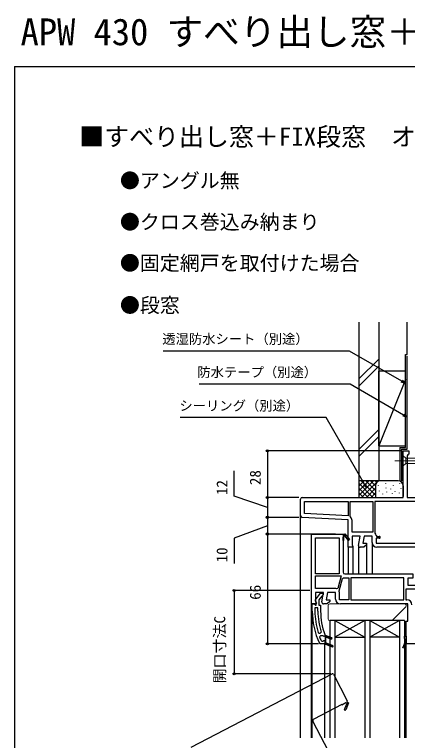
# Model space of a CAD drawing. Units: millimetres, scale not verified. Extents: x -525 to 525, y -783 to 778.
# Drawn here: x -525 to -288.8, y 342 to 778.5 of the extents above; entities that cross this region are included whole.
import ezdxf
from ezdxf.enums import TextEntityAlignment as Align

# ---------------------------------------------------------------- set-up
doc = ezdxf.new("R2010")
doc.units = ezdxf.units.MM
doc.header["$LTSCALE"] = 4
for name, color, linetype in [('0-2_USER1', 3, 'Continuous'), ('0-3_YKK_11', 7, 'Continuous'), ('0-4_YKK_12', 2, 'Continuous'), ('0-7_YKK_D', 6, 'Continuous'), ('0-8_YKK_ZWAK', 7, 'Continuous'), ('0-9_YSS_K', 3, 'Continuous'), ('0-A_YSS_KE', 3, 'Continuous')]:
    doc.layers.add(name, color=color, linetype=linetype)
doc.layers.add('0-5_YKK_13', color=4, linetype='Continuous', lineweight=18)
doc.styles.add('ＭＳ ゴシック', font='')
doc.styles.get('ＭＳ ゴシック').set_extended_font_data('MS Gothic')

msp = doc.modelspace()

# ---------------------------------------------------------------- linework, layer by layer
at = {"layer": '0-3_YKK_11'}
for p, q in [((-353, 477.088), (-353, 487.139)), ((-327.5, 465.639), (-327.5, 462.139)), ((-327.5, 462.139), (-327.5, 464.139)), ((-326.5, 439.739), (-324, 439.739)), ((-289.5, 404.639), (-289.5, 400.639))]:
    msp.add_line(p, q, dxfattribs=at)
for points in [[(-352, 488.139), (-291.4, 488.139), (-291.4, 516.139), (-288, 516.139), (-288, 514.239), (-288.5, 513.739), (-289, 513.239), (-289, 488.139), (-238, 488.139), (-238, 486.639), (-225.5, 486.639), (-225.5, 488.139), (-223, 488.139), (-223, 484.139), (-238, 484.139), (-238, 432.139), (-239.8, 432.139), (-239.8, 434.139), (-264.5, 434.139), (-264.5, 437.439)], [(-323.124, 476.382), (-323.3, 476.763), (-323.3, 485.739), (-309.6, 485.739)], [(-309.6, 485.739), (-309.6, 467.339), (-322.1, 467.339), (-322.1, 474.171)], [(-264, 485.739), (-308.4, 485.739), (-308.4, 466.939), (-308.262, 466.594)], [(-318.285, 459.313), (-317.293, 464.939), (-322.1, 464.939), (-322.1, 459.583), (-321.558, 458.715), (-321.877, 458.139), (-324.5, 458.139), (-324.5, 474.645), (-352.052, 476.089)], [(-346.5, 424.139), (-346.5, 466.139), (-326.634, 466.139), (-326.5, 466.216), (-323.595, 462.798), (-324.205, 462.28), (-326.516, 465)], [(-326.894, 465.065), (-327.2, 464.889), (-327.2, 462.139), (-327.5, 462.139), (-327.5, 443.139)], [(-310, 461.039), (-310, 464.939), (-314.856, 464.939), (-315.632, 460.539), (-313.5, 460.539), (-313.5, 459.639), (-315, 458.139), (-317.3, 458.139)], [(-307.613, 465.187), (-307.116, 464.739), (-305.7, 464.739)], [(-305.7, 463.539), (-307.6, 463.539), (-307.6, 460.539), (-264, 460.539), (-264, 463.539), (-265.9, 463.539)], [(-263.5, 445.839), (-256.4, 445.839), (-256.4, 458.139), (-307.1, 458.139)], [(-344.1, 440.939), (-328.721, 440.939), (-330.726, 433.455), (-331.399, 433.122)], [(-332.5, 433.339), (-344.1, 433.339), (-344.1, 440.939)], [(-326.5, 442.139), (-285.5, 442.139), (-285.5, 439.639), (-288.5, 439.639), (-288.5, 435.439), (-270.9, 435.439), (-270.9, 439.639), (-272.5, 439.639), (-272.5, 442.139), (-268.5, 442.139), (-268.5, 401.139)], [(-329.856, 431.63), (-329.883, 431.965), (-327.872, 439.471), (-327.275, 439.829)], [(-324, 439.739), (-324, 426.539), (-329.6, 426.539), (-329.6, 430.439)], [(-270.9, 433.039), (-289.7, 433.039), (-289.7, 426.539), (-289.1, 426.539)], [(-340.285, 425.313), (-339.293, 430.939), (-344.1, 430.939), (-344.1, 425.583), (-343.558, 424.715), (-343.877, 424.139), (-346.5, 424.139)], [(-344.087, 426.657), (-340.975, 430.64), (-339.5, 430.64), (-339.5, 429.538), (-339.975, 429.039), (-340.345, 428.847), (-342.1, 426.601), (-342.1, 423.44), (-341, 423.44), (-341, 419.772)], [(-332, 427.039), (-332, 430.939), (-336.856, 430.939), (-337.632, 426.539), (-335.5, 426.539), (-335.5, 425.639), (-337, 424.139), (-339.3, 424.139)], [(-346, 419.772), (-346, 424.14), (-344.9, 424.14), (-344.404, 423.702), (-344.106, 423.44), (-343.7, 423.44), (-343.7, 424.84), (-343.9, 425.24)], [(-269.5, 400.139), (-289.689, 400.139), (-290.726, 397.398), (-291.474, 397.681), (-290, 401.579), (-290, 402.473), (-290.25, 402.906), (-290.5, 403.339), (-290.5, 404.639), (-289.5, 404.639), (-289.5, 413.639), (-288.6, 413.639), (-288.6, 424.139), (-329.1, 424.139)], [(-342.6, 419.772), (-342.6, 421.84), (-344.4, 421.84), (-344.4, 419.772)], [(-342.491, 406.895), (-342.013, 406.54), (-341.176, 406.54), (-340.699, 407.187)], [(-340.705, 402.04), (-340.247, 401.74), (-339.575, 401.74), (-339.09, 402.115), (-338.5, 402.04), (-338.5, 400.14), (-334.048, 398.368), (-338.5, 400.14), (-341.282, 400.14), (-341.736, 400.429)], [(-333.752, 399.111), (-338, 400.802), (-338, 404.279), (-334.548, 402.905), (-334.252, 403.648), (-338, 405.14), (-338.5, 405.14), (-338.5, 404.64), (-339.09, 404.565), (-339.575, 404.94), (-339.6, 404.94), (-341.135, 404.94), (-341.604, 404.265)], [(-338.53, 405.757), (-338.5, 405.586), (-338.5, 405.14), (-338, 405.14), (-334.252, 403.648), (-334.548, 402.905), (-338, 404.279), (-338, 400.802), (-333.752, 399.111)]]:
    msp.add_lwpolyline(points, dxfattribs=at)
for points in [[(-324.5, 477.049), (-350.6, 478.417), (-350.6, 485.739), (-324.5, 485.739)], [(-329.9, 463.739), (-329.9, 442.139), (-344.1, 442.139), (-344.1, 463.739)], [(-322.8, 426.539), (-290.9, 426.539), (-290.9, 439.739), (-322.8, 439.739)]]:
    msp.add_lwpolyline(points, close=True, dxfattribs=at)
for centre, radius, start, end in [((-352, 487.139), 1, 90.00001, 179.99999), ((-352, 477.088), 1, 180, 266.99997), ((-325, 474.171), 2.9, 359.99999, 49.67978), ((-326.678, 465.19), 0.25, 310.35701, 210), ((-310, 464.939), 2.4, 5.9378, 43.60284), ((-305.7, 464.139), 0.6, 269.99999, 90.00001), ((-317.3, 459.139), 1, 170.00002, 270), ((-307.1, 461.039), 2.9, 180.00001, 269.99999), ((-326.5, 443.139), 1, 180.00001, 269.99999), ((-326.5, 443.139), 3.4, 256.82613, 269.99998), ((-332.5, 430.439), 2.9, 67.68615, 89.99999), ((-332.5, 430.439), 2.9, 359.99996, 24.25263), ((-343.3, 426.04), 1, 141.91328, 233.13011), ((-339.3, 425.139), 1, 169.99999, 269.99998), ((-329.1, 427.039), 2.9, 180.00001, 269.99999), ((-289.1, 423.639), 2.9, 0.00001, 89.99999), ((-300, 419.772), 46, 180.00001, 204.86598), ((-300, 419.772), 44.4, 179.99999, 196.86019), ((-300, 419.772), 42.6, 179.99999, 197.18277), ((-300, 419.772), 41, 179.99999, 199.98888), ((-300, 419.772), 44.4, 200.44221, 203.53922), ((-333.9, 398.74), 0.4, 248.30059, 68.30061), ((-333.9, 398.74), 0.4, 248.30059, 68.30061)]:
    msp.add_arc(centre, radius, start, end, dxfattribs=at)
at = {"layer": '0-4_YKK_12'}
for p, q in [((-353, 343.491), (-353, 477.088)), ((-324.5, 458.649), (-324.5, 442.149)), ((-321.6, 458.649), (-321.6, 442.149)), ((-318.3, 459.149), (-318.3, 442.149)), ((-313.5, 459.856), (-313.5, 442.139)), ((-310, 461.049), (-310, 442.139)), ((-346.5, 343.491), (-346.5, 424.639)), ((-346, 343.491), (-346, 419.772)), ((-335.495, 414.139), (-335.5, 343.491)), ((-290.5, 414.139), (-335.495, 414.139)), ((-332.5, 414.139), (-332.5, 343.491)), ((-332.5, 414.139), (-314.5, 404.139)), ((-314.5, 414.139), (-332.5, 404.139)), ((-314.5, 414.139), (-314.5, 343.491)), ((-311.5, 414.139), (-311.5, 343.491)), ((-293.5, 414.139), (-311.5, 404.139)), ((-311.5, 414.139), (-293.5, 404.139)), ((-293.5, 414.139), (-293.5, 343.491)), ((-290.5, 414.139), (-290.5, 343.491)), ((-332.5, 404.139), (-314.5, 404.139)), ((-293.5, 404.139), (-311.5, 404.139)), ((-338.5, 343.491), (-338.5, 400.14)), ((-289.5, 343.491), (-289.5, 400.639)), ((-418.735, 337.924), (-333.982, 382.044)), ((-333.307, 381.831), (-324.996, 365.865)), ((-326.666, 360.717), (-325.321, 364.022)), ((-345.591, 353.453), (-326.891, 317.529))]:
    msp.add_line(p, q, dxfattribs=at)
for points in [[(-325.438, 364.388), (-325.736, 364.578), (-328.174, 363.309), (-328.313, 363.575), (-345.166, 354.801)], [(-325.208, 365.191), (-324.235, 364.57), (-325.925, 360.415)]]:
    msp.add_lwpolyline(points, dxfattribs=at)
for centre, radius, start, end in [((-333.751, 381.6), 0.5, 27.5, 117.5), ((-325.227, 364.254), 0.25, 247.85703, 147.5), ((-325.439, 365.634), 0.5, 297.5, 27.5), ((-326.296, 360.566), 0.4, 157.85703, 337.85703), ((-344.704, 353.914), 1, 117.5, 207.5)]:
    msp.add_arc(centre, radius, start, end, dxfattribs=at)
at = {"layer": '0-5_YKK_13'}
for p, q in [((-291.4, 513.239), (-291.4, 507.039)), ((-291.4, 513.239), (-289.85, 511.689)), ((-271.316, 511.689), (-289.85, 511.689)), ((-289.85, 511.689), (-289.85, 508.589)), ((-296.4, 510.139), (-261.4, 510.139)), ((-291.4, 507.039), (-289.85, 508.589)), ((-289.85, 508.589), (-271.316, 508.589)), ((-335.505, 424.139), (-290.505, 424.139)), ((-336.505, 423.139), (-336.505, 415.139)), ((-297.797, 414.432), (-289.797, 422.432)), ((-298.505, 414.139), (-335.505, 414.139)), ((-290.5, 409.202), (-290.063, 409.639)), ((-290.5, 408.753), (-289.614, 409.639)), ((-290.5, 408.304), (-289.5, 409.304)), ((-290.5, 407.855), (-289.5, 408.855)), ((-290.5, 407.406), (-289.5, 408.406)), ((-290.5, 406.957), (-289.5, 407.957)), ((-290.5, 406.508), (-289.5, 407.508)), ((-290.5, 406.059), (-289.5, 407.059)), ((-290.5, 405.61), (-289.5, 406.61)), ((-290.5, 405.161), (-289.5, 406.161)), ((-290.5, 404.712), (-289.5, 405.712)), ((-290.124, 404.639), (-289.5, 405.263)), ((-289.675, 404.639), (-289.5, 404.814))]:
    msp.add_line(p, q, dxfattribs=at)
msp.add_lwpolyline([(-290.5, 409.639), (-289.5, 409.639), (-289.5, 404.639), (-290.5, 404.639)], close=True, dxfattribs=at)
for centre, start, end in [((-335.505, 423.139), 90, 180), ((-290.505, 423.139), 315, 90), ((-335.505, 415.139), 180, 270), ((-298.505, 415.139), 270, 315)]:
    msp.add_arc(centre, 1, start, end, dxfattribs=at)
at = {"layer": '0-7_YKK_D'}
for p, q in [((-292.4, 516.139), (-374, 516.139)), ((-373, 516.139), (-373, 488.139)), ((-354, 488.139), (-374, 488.139)), ((-354, 488.139), (-374, 488.139)), ((-373, 488.139), (-373, 476.139)), ((-354, 476.139), (-374, 476.139)), ((-355, 476.139), (-374, 476.139)), ((-373, 476.139), (-373, 466.139)), ((-347, 466.139), (-374, 466.139)), ((-332, 466.139), (-374, 466.139)), ((-373, 466.139), (-373, 400.14)), ((-347.5, 432.139), (-394, 432.139)), ((-393, 432.139), (-393, 382.1)), ((-342.282, 400.14), (-374, 400.14)), ((-334.751, 382.1), (-394, 382.1))]:
    msp.add_line(p, q, dxfattribs=at)
for points in [[(-290, 556.724), (-292.208, 557.999), (-323.627, 576.139), (-435.677, 576.139)], [(-289, 536.376), (-291.208, 537.651), (-323.231, 556.139), (-414.008, 556.139)], [(-291.867, 558.591), (-290, 556.724), (-292.55, 557.408)], [(-290.867, 538.243), (-289, 536.376), (-291.55, 537.059)], [(-313.363, 493.918), (-314.638, 496.126), (-337.739, 536.139), (-425.335, 536.139)], [(-373, 482.139), (-393, 488.988), (-393, 504.034)], [(-314.046, 496.468), (-313.363, 493.918), (-315.23, 495.785)], [(-373, 471.139), (-393, 463.738), (-393, 448.488)]]:
    msp.add_lwpolyline(points, dxfattribs=at)
for centre in [(-373, 516.139), (-373, 488.139), (-373, 488.139), (-373, 476.139), (-373, 476.139), (-373, 466.139), (-373, 466.139), (-393, 432.139), (-373, 400.14), (-393, 382.1)]:
    msp.add_circle(centre, 0.637, dxfattribs=at)
at = {"layer": '0-8_YKK_ZWAK'}
for q in [(-525, -782.7), (525, 747.3)]:
    msp.add_line((-525, 747.3), q, dxfattribs=at)
at = {"layer": '0-9_YSS_K'}
for p, q in [((-318, 559.35), (-306, 571.35)), ((-318, 555.108), (-306, 567.108)), ((-290, 564.139), (-306, 564.139)), ((-306, 519.139), (-306, 564.139)), ((-290, 559.139), (-306, 519.139)), ((-306, 528.924), (-318, 516.924)), ((-318, 512.681), (-306, 524.681)), ((-306, 519.139), (-290, 519.139)), ((-318, 498.139), (-318, 488.139)), ((-305, 498.139), (-318, 498.139)), ((-318, 489.281), (-309.142, 498.139)), ((-318, 492.11), (-311.971, 498.139)), ((-318, 494.938), (-314.799, 498.139)), ((-318, 497.767), (-317.627, 498.139)), ((-316.686, 498.139), (-308, 489.453)), ((-316.314, 488.139), (-306.314, 498.139)), ((-313.858, 498.139), (-308, 492.281)), ((-311.029, 498.139), (-308, 495.11)), ((-308.201, 498.139), (-307.219, 497.158)), ((-305.373, 498.139), (-305.352, 498.118)), ((-294.4, 498.139), (-305, 498.139)), ((-318, 496.624), (-309.515, 488.139)), ((-318, 493.796), (-312.343, 488.139)), ((-313.485, 488.139), (-308, 493.624)), ((-308, 495.139), (-308, 488.139)), ((-306.172, 495.334), (-306.172, 495.534)), ((-301.833, 496.335), (-301.833, 496.535)), ((-301.499, 493.665), (-301.499, 493.865)), ((-298.706, 493.062), (-298.706, 493.262)), ((-297.159, 495.334), (-297.159, 495.534)), ((-293.318, 496.335), (-293.318, 496.535)), ((-292.486, 493.331), (-292.486, 493.531)), ((-291.4, 495.139), (-291.4, 488.639)), ((-318, 490.968), (-315.172, 488.139)), ((-310.657, 488.139), (-307.982, 490.814)), ((-305.505, 491.996), (-305.505, 492.196)), ((-303.674, 490.14), (-303.674, 490.34)), ((-301.165, 491.328), (-301.165, 491.528)), ((-297.745, 490.355), (-297.745, 490.555)), ((-296.158, 491.662), (-296.158, 491.862)), ((-293.651, 490.659), (-293.651, 490.859))]:
    msp.add_line(p, q, dxfattribs=at)
for centre, start, end in [((-305, 495.139), 90, 180), ((-294.4, 495.139), 0, 90)]:
    msp.add_arc(centre, 3, start, end, dxfattribs=at)
at = {"layer": '0-A_YSS_KE'}
for p, q in [((-318, 593.428), (-318, 498.139)), ((-306, 593.428), (-306, 498.139)), ((-293.4, 518.139), (-293.4, 498.139)), ((-292.4, 517.139), (-292.4, 498.139)), ((-306, 498.139), (-318, 498.139))]:
    msp.add_line(p, q, dxfattribs=at)
for points in [[(-293.4, 518.139), (-290, 518.139), (-290, 574.139), (-289, 574.139), (-289, 593.428)], [(-292.4, 517.139), (-289, 517.139), (-289, 573.139)]]:
    msp.add_lwpolyline(points, dxfattribs=at)

# ---------------------------------------------------------------- texts
at = {"layer": '0-2_USER1', "style": 'ＭＳ ゴシック'}
for s, height, p in [('APW 430 すべり出し窓＋ＦＩＸ段窓\u3000', 16.13, (-521.375, 755.175)), ('■すべり出し窓＋FIX段窓\u3000オペレーターハンドル仕様', 11, (-486.153, 696.26)), ('●アングル無', 8.798, (-461.636, 671.595)), ('●クロス巻込み納まり', 8.798, (-461.636, 646.732)), ('●固定網戸を取付けた場合', 8.798, (-461.636, 622.005)), ('●段窓', 8.798, (-461.636, 596.664))]:
    msp.add_text(s, height=height, dxfattribs=at).set_placement(p, align=Align.BOTTOM_LEFT)
at = {"layer": '0-7_YKK_D', "style": 'ＭＳ ゴシック'}
for s, p in [('透湿防水シート（別途）', (-436.177, 578.73)), ('防水テープ（別途）', (-415.099, 558.73)), ('シーリング（別途）', (-425.88, 538.594))]:
    msp.add_text(s, height=5.865, dxfattribs=at).set_placement(p, align=Align.BOTTOM_LEFT)
for s, p in [('28', (-375, 495.568)), ('12', (-395, 489.608)), ('10', (-395, 449.107)), ('66', (-375, 426.594)), ('開口寸法C', (-396.372, 376.31))]:
    msp.add_text(s, height=6.598, rotation=90, dxfattribs=at).set_placement(p, align=Align.BOTTOM_LEFT)

doc.saveas('drawing.dxf')
